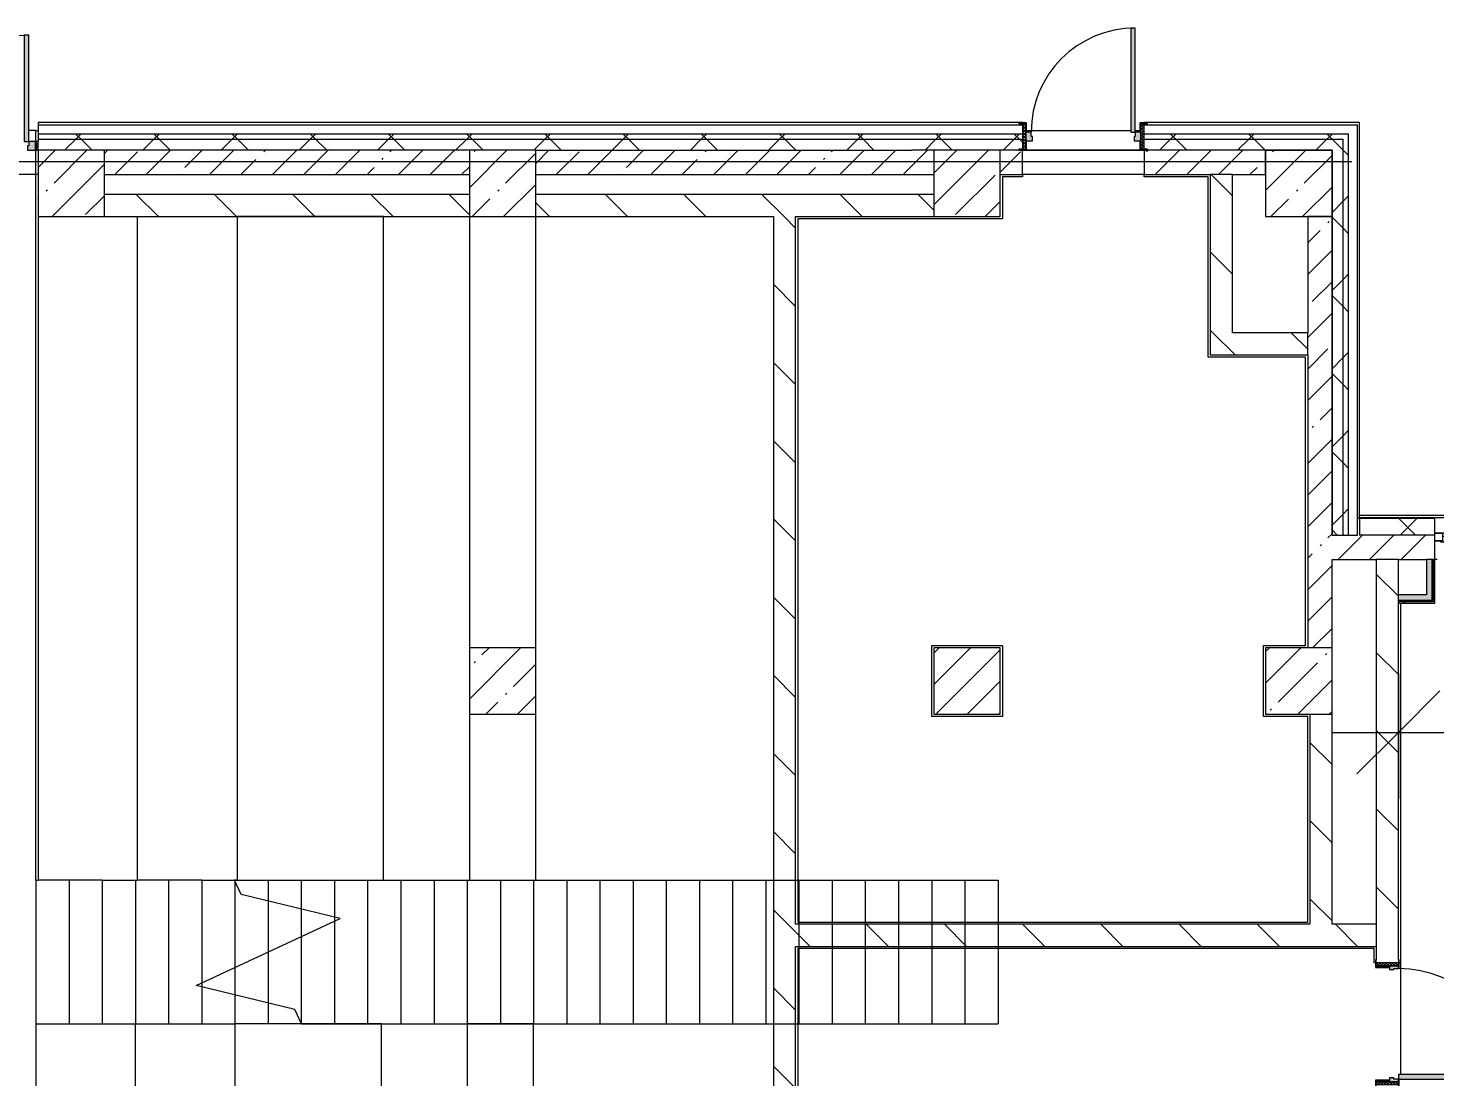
# Model space of a CAD drawing. Header units: millimetres. Extents: x 35840 to 252964, y -8553 to 29000.
# Drawn here: x 147774 to 160494, y 18720 to 28205 of the extents above; entities that cross this region are included whole.
import ezdxf

# ---------------------------------------------------------------- set-up
doc = ezdxf.new("R2010")
doc.units = ezdxf.units.MM
for name, color, linetype, lineweight in [('A-ANNO-DIMS', 7, 'Continuous', 9), ('A-ANNO-DIMS-500', 7, 'Continuous', 9), ('A-GLAZ-2', 7, 'Continuous', 5), ('A-WALL', 7, 'Continuous', 9), ('A-WALL-3', 7, 'Continuous', 5), ('I-WALL-4', 7, 'Continuous', 5), ('S-COLS-1', 7, 'Continuous', 5), ('S-STRS-2', 7, 'Continuous', 5), ('S-STRS-MBND-1', 7, 'Continuous', 5), ('Оси', 7, 'Continuous', 9)]:
    doc.layers.add(name, color=color, linetype=linetype, lineweight=lineweight)
for name, color, linetype, lineweight, true_color in [('A-DOOR-4', 7, 'Continuous', 5, 0xaaaaaa), ('A-DOOR-5', 7, 'Continuous', 5, 0xe2e2e2), ('A-DOOR-FRAM-3', 7, 'Continuous', 5, 0xe2e2e2), ('A-DOOR-FRAM-4', 7, 'Continuous', 5, 0xaaaaaa), ('A-FLOR-1', 7, 'Continuous', 5, 0xaaaaaa), ('I-WALL-1', 7, 'Continuous', 9, 0xe7e7e7), ('I-WALL-2', 7, 'Continuous', 5, 0xe7e7e7)]:
    doc.layers.add(name, color=color, linetype=linetype, lineweight=lineweight, true_color=true_color)
doc.styles.add('ISOCPEUR_4', font='isocpeur.ttf', dxfattribs={"width": 0.9, "height": 1000})
doc.dimstyles.new('ISO-2_0_0_9К_Средний_округл2_2', dxfattribs={"dimscale": 304.8, "dimtxt": 995.981176, "dimasz": 2.46063, "dimexe": 1.968504, "dimexo": 0, "dimgap": 0, "dimtad": 1, "dimdec": 0, "dimrnd": 10, "dimzin": 0, "dimdsep": 46, "dimtxsty": 'ISOCPEUR_4', "dimblk1": 'OBLIQUE', "dimblk2": 'OBLIQUE', "dimsah": 1, "dimcen": 0.09, "dimdle": 1.968504, "dimazin": 0, "dimtfac": 1, "dimtdec": 4, "dimtix": 1, "dimtmove": 0, "dimatfit": 3, "dimfxl": 1, "dimtvp": 1, "dimtolj": 1, "dimtzin": 0, "dimarcsym": 2})
pattern_1 = [(45, (125954.28, 0), (-285.123, 285.123), []), (45, (126239.4, 0), (-285.123, 285.123), [504.031, -100.806, 16.764, -84.042])]
pattern_2 = [(135, (125954.3, 0), (-353.5534, -353.5534), [])]
pattern_3 = [(45, (125954.3, 0), (-353.5534, 353.5534), []), (135, (125954.3, 0), (-353.5534, -353.5534), [])]
pattern_4 = [(45, (125954.3, 0), (-530.33, 530.33), []), (135, (125954.3, 0), (-530.33, -530.33), [])]

# ---------------------------------------------------------------- blocks, each defined once
blk = doc.blocks.new('BSC_Колонна _Прямоугольная - 600х600-V289-1_3_2_птичка')
at = {"layer": 'S-COLS-1'}
h = blk.add_hatch(dxfattribs=at)
h.set_pattern_fill('FP_112', color=256, style=0, pattern_type=2)
h.set_pattern_definition([(45, (-26110, -26800), (-285.123, 285.123), []), (45, (-25824.88, -26800), (-285.123, 285.123), [504.031, -100.806, 16.764, -84.042])])
h.paths.add_polyline_path([(300, -300), (300, 300), (-300, 300), (-300, -300), (-207, -300)])
for p, q in [((300, 300), (-300, 300)), ((-300, 300), (-300, -300)), ((300, -300), (300, 300)), ((-300, -300), (300, -300))]:
    blk.add_line(p, q, dxfattribs=at)
blk = doc.blocks.new('BSC_Колонна _Прямоугольная - 600х600-V314-1_3_2_птичка')
at = {"layer": 'S-COLS-1'}
h = blk.add_hatch(dxfattribs=at)
h.set_pattern_fill('FP_133', color=256, style=0, pattern_type=2)
h.set_pattern_definition([(45, (-30310, -26800), (-285.123, 285.123), []), (45, (-30024.88, -26800), (-285.123, 285.123), [504.031, -100.806, 16.764, -84.042])])
h.paths.add_polyline_path([(-300, -300), (300, -300), (300, 300), (-300, 300), (-300, 80)])
for p, q in [((300, 300), (-300, 300)), ((-300, 300), (-300, -300)), ((300, -300), (300, 300)), ((-300, -300), (300, -300))]:
    blk.add_line(p, q, dxfattribs=at)
blk = doc.blocks.new('BSC_Колонна _Прямоугольная - 600х600-V334-1_3_2_птичка')
at = {"layer": 'S-COLS-1'}
h = blk.add_hatch(dxfattribs=at)
h.set_pattern_fill('FP_147', color=256, style=0, pattern_type=2)
h.set_pattern_definition([(45, (-22210, -26800), (-285.123, 285.123), []), (45, (-21924.88, -26800), (-285.123, 285.123), [504.031, -100.806, 16.764, -84.042])])
h.paths.add_polyline_path([(-300, -300), (300, -300), (300, 300), (-300, 300), (-300, -100)])
for p, q in [((300, 300), (-300, 300)), ((-300, 300), (-300, -300)), ((300, -300), (300, 300)), ((-300, -300), (300, -300))]:
    blk.add_line(p, q, dxfattribs=at)
blk = doc.blocks.new('120_Окно_СКБ_2Ст - 120_Окно_СКБ_2Ст 3100х2500 _мал_створка слева_-V339-1_3_2_птичка')
at = {"layer": 'A-GLAZ-2'}
for p, q in [((-1550, -127), (-1550, -57)), ((-1550, -57), (-1480, -57)), ((1550, -57), (-1550, -57)), ((-1480, -127), (-1550, -127)), ((-1550, -127), (-1500, -127)), ((-1480, -127), (-1500, -127)), ((-1500, -127), (-1500, -137)), ((-1480, -57), (-1480, -127)), ((650, -87), (-1480, -87)), ((-1480, -87), (-1480, -127)), ((-1430, -137), (-1430, -87)), ((-1430, -107), (600, -107)), ((600, -117), (-1430, -117)), ((600, -137), (600, -87)), ((650, -127), (650, -57)), ((650, -57), (720, -57)), ((650, -127), (650, -87)), ((720, -127), (650, -127)), ((670, -127), (650, -127)), ((670, -127), (700, -127)), ((670, -137), (670, -127)), ((720, -127), (700, -127)), ((700, -127), (700, -137)), ((720, -57), (720, -127)), ((1480, -87), (720, -87)), ((720, -87), (720, -127)), ((770, -137), (770, -87)), ((770, -107), (1430, -107)), ((1430, -117), (770, -117)), ((1430, -137), (1430, -87)), ((1480, -127), (1480, -57)), ((1480, -57), (1550, -57)), ((1480, -127), (1480, -87)), ((1550, -127), (1480, -127)), ((1500, -127), (1480, -127)), ((1500, -127), (1550, -127)), ((1500, -137), (1500, -127)), ((1550, -57), (1550, -127)), ((-1500, -137), (670, -137)), ((670, -137), (-1500, -137)), ((700, -137), (1500, -137)), ((1500, -137), (700, -137))]:
    blk.add_line(p, q, dxfattribs=at)
blk = doc.blocks.new('110_Дверь_СКБ_1Ст_Внутренняя1 - Д-4к_п__1100x2100h_Артистические EI30-23988509-1_3_2_птичка')
at = {"layer": 'A-DOOR-4'}
h = blk.add_hatch(dxfattribs=at)
h.set_pattern_fill('FP_43', color=256, style=0, pattern_type=2)
h.set_pattern_definition([(135, (1751.41, 164.685), (-14.14214, -14.14214), []), (225, (1751.41, 164.685), (14.14214, -14.14214), [])])
h.paths.add_polyline_path([(562.5, 100), (537.5, 100), (537.5, -100), (562.5, -100), (562.5, -72.6)])
at = {"layer": 'A-DOOR-5'}
h = blk.add_hatch(color=256, dxfattribs=at)
h.paths.add_polyline_path([(537.5, 20), (537.5, 100), (512.5, 100), (512.5, 60), (502.5, 60), (502.5, 20), (522.5, 20)])
h.paths.add_polyline_path([(-477.5, 60), (-487.5, 60), (-487.5, 100), (-512.5, 100), (-512.5, 20), (-477.5, 20), (-477.5, 44)])
at = {"layer": 'A-DOOR-FRAM-3'}
for points in [[(512.5, 158), (512.5, 1100), (472.5, 1100), (472.5, 100), (512.5, 100), (512.5, 120)], [(-497.5, 100), (-497.5, 108), (-567.5, 108), (-567.5, 100), (-512.5, 100)], [(-497.5, -72.6), (-497.5, 20), (-512.5, 20), (-512.5, -100), (-497.5, -100)], [(592.5, 108), (522.5, 108), (522.5, 100), (592.5, 100)], [(537.5, -100), (537.5, 20), (522.5, 20), (522.5, -100)], [(-497.5, -108), (-497.5, -100), (-567.5, -100), (-567.5, -108), (-512.5, -108)], [(592.5, -100), (522.5, -100), (522.5, -108), (592.5, -108)]]:
    blk.add_hatch(color=256, dxfattribs=at).paths.add_polyline_path(points)
at = {"layer": 'A-DOOR-FRAM-4'}
h = blk.add_hatch(dxfattribs=at)
h.set_pattern_fill('FP_44', color=256, style=0, pattern_type=2)
h.set_pattern_definition([(45, (-371.384, 164.685), (-14.1421, 14.1421), []), (135, (-371.384, 164.685), (-14.1421, -14.1421), [])])
h.paths.add_polyline_path([(-512.5, -100), (-512.5, 100), (-537.5, 100), (-537.5, -100)])
at = {"layer": 'A-DOOR-4'}
for p, q in [((512.5, 1100), (472.5, 1100)), ((472.5, 1100), (472.5, 100)), ((512.5, 100), (512.5, 1100)), ((472.5, 100), (512.5, 100))]:
    blk.add_line(p, q, dxfattribs=at)
blk.add_arc((512.5, 100), 1000, 90, 180, dxfattribs=at)
at = {"layer": 'A-DOOR-FRAM-4'}
for p, q in [((-497.5, 108), (-567.5, 108)), ((-567.5, 108), (-567.5, 100)), ((-567.5, 100), (-497.5, 100)), ((-512.5, 100), (-537.5, 100)), ((-537.5, 100), (-537.5, -100)), ((-487.5, 100), (-512.5, 100)), ((-512.5, 100), (-512.5, 20)), ((-512.5, -100), (-512.5, 100)), ((-497.5, 100), (-512.5, 100)), ((-512.5, 100), (-512.5, 99)), ((-512.5, 99), (-497.5, 99)), ((-512.5, 20), (-477.5, 20)), ((-497.5, 20), (-512.5, 20)), ((-512.5, 20), (-512.5, -100)), ((-497.5, 100), (-497.5, 108)), ((-497.5, 99), (-497.5, 100)), ((-497.5, -100), (-497.5, 20)), ((-487.5, 60), (-487.5, 100)), ((-477.5, 60), (-487.5, 60)), ((-477.5, 20), (-477.5, 60)), ((512.5, 60), (502.5, 60)), ((502.5, 60), (502.5, 20)), ((502.5, 20), (537.5, 20)), ((512.5, 100), (512.5, 60)), ((537.5, 100), (512.5, 100)), ((592.5, 108), (522.5, 108)), ((522.5, 108), (522.5, 100)), ((537.5, 100), (522.5, 100)), ((522.5, 100), (522.5, 99)), ((522.5, 100), (592.5, 100)), ((522.5, 99), (537.5, 99)), ((537.5, 20), (522.5, 20)), ((522.5, 20), (522.5, -100)), ((537.5, 20), (537.5, 100)), ((562.5, 100), (537.5, 100)), ((537.5, 100), (537.5, -100)), ((537.5, 99), (537.5, 100)), ((537.5, -100), (537.5, 20)), ((562.5, -100), (562.5, 100)), ((592.5, 100), (592.5, 108)), ((-497.5, -100), (-567.5, -100)), ((-567.5, -100), (-567.5, -108)), ((-567.5, -108), (-497.5, -108)), ((-537.5, -100), (-512.5, -100)), ((-512.5, -100), (-497.5, -100)), ((-497.5, -108), (-497.5, -100)), ((522.5, -100), (537.5, -100)), ((592.5, -100), (522.5, -100)), ((522.5, -100), (522.5, -108)), ((522.5, -108), (592.5, -108)), ((537.5, -100), (562.5, -100)), ((592.5, -108), (592.5, -100))]:
    blk.add_line(p, q, dxfattribs=at)
blk = doc.blocks.new('Перекрытия 3 - Перекрытия 4-20977624-1_3_2_птичка')
at = {"layer": 'S-STRS-2'}
for p, q in [((21910, 26500), (21910, 20500)), ((22810, 20500), (22810, 26500)), ((25034, 26500), (23710, 26500)), ((23710, 26500), (23710, 20500)), ((25034, 20500), (25034, 26500)), ((25810, 26500), (25810, 22600)), ((26410, 22600), (26410, 26500)), ((25810, 22000), (25810, 20500)), ((26410, 20500), (26410, 22000)), ((22490, 20500), (21910, 20500)), ((23390, 20500), (22810, 20500)), ((23710, 20500), (23687, 20500)), ((23710, 20500), (25034, 20500)), ((25810, 20500), (26410, 20500))]:
    blk.add_line(p, q, dxfattribs=at)
blk = doc.blocks.new('110_Дверь_СКБ_1Ст_Наружная - ДН-2д_л__ Дверь из подвала ЛК _900 мм в свету_ 3300 фрамуга метал-22954314-1_3_2_птичка')
at = {"layer": 'A-DOOR-4'}
h = blk.add_hatch(dxfattribs=at)
h.set_pattern_fill('FP_158', color=256, style=0, pattern_type=2)
h.set_pattern_definition([(135, (1756.41, 179.685), (-14.14214, -14.14214), []), (225, (1756.41, 179.685), (14.14214, -14.14214), [])])
h.paths.add_polyline_path([(570, -125), (570, 105), (540, 105), (540, -125)])
at = {"layer": 'A-DOOR-5'}
h = blk.add_hatch(color=256, dxfattribs=at)
h.paths.add_polyline_path([(532, 30), (540, 30), (540, 105), (601, 105), (601, 113), (532, 113), (532, 45)])
h.paths.add_polyline_path([(-500, 30), (-492, 30), (-492, 113), (-562, 113), (-562, 105), (-500, 105), (-500, 34)])
h = blk.add_hatch(color=256, dxfattribs=at)
h.paths.add_polyline_path([(540, -50), (540, 30), (489, 30), (489, -10), (480, -10), (480, -50), (489, -50)])
h.paths.add_polyline_path([(-450, -50), (-440, -50), (-440, -10), (-450, -10), (-450, 30), (-500, 30), (-500, -50)])
h = blk.add_hatch(color=256, dxfattribs=at)
h.paths.add_polyline_path([(601, -133), (601, -125), (540, -125), (540, -50), (532, -50), (532, -133), (570, -133)])
h.paths.add_polyline_path([(-530, -133), (-492, -133), (-492, -50), (-500, -50), (-500, -125), (-562, -125), (-562, -133)])
at = {"layer": 'A-DOOR-FRAM-3'}
blk.add_hatch(color=256, dxfattribs=at).paths.add_polyline_path([(450, 30), (489, 30), (489, 970), (450, 970), (450, 45)])
at = {"layer": 'A-DOOR-FRAM-4'}
h = blk.add_hatch(dxfattribs=at)
h.set_pattern_fill('FP_159', color=256, style=0, pattern_type=2)
h.set_pattern_definition([(45, (-366.384, 179.685), (-14.1421, 14.1421), []), (135, (-366.384, 179.685), (-14.1421, -14.1421), [])])
h.paths.add_polyline_path([(-500, -125), (-500, 105), (-530, 105), (-530, -125)])
at = {"layer": 'A-DOOR-4'}
for p, q in [((489, 970), (450, 970)), ((450, 970), (450, 30)), ((489, 30), (489, 970)), ((-492, 113), (-562, 113)), ((-562, 113), (-562, 105)), ((-562, 105), (-500, 105)), ((-500, 105), (-500, 30)), ((-500, 30), (-492, 30)), ((-492, 30), (-492, 113)), ((450, 30), (489, 30)), ((601, 113), (532, 113)), ((532, 113), (532, 30)), ((532, 30), (540, 30)), ((540, 30), (540, 105)), ((540, 105), (601, 105)), ((601, 105), (601, 113)), ((-562, -125), (-562, -133)), ((-500, -125), (-562, -125)), ((-492, -50), (-500, -50)), ((-500, -50), (-500, -125)), ((-492, -133), (-492, -50)), ((540, -50), (532, -50)), ((532, -50), (532, -133)), ((540, -125), (540, -50)), ((601, -125), (540, -125)), ((601, -133), (601, -125)), ((-562, -133), (-492, -133)), ((532, -133), (601, -133))]:
    blk.add_line(p, q, dxfattribs=at)
blk.add_arc((489, 30), 940, 90, 180, dxfattribs=at)
at = {"layer": 'A-DOOR-FRAM-4'}
for p, q in [((-500, 105), (-530, 105)), ((-530, 105), (-530, -125)), ((-500, -125), (-500, 105)), ((-450, 30), (-500, 30)), ((-500, 30), (-500, -50)), ((-450, -10), (-450, 30)), ((489, 30), (489, -10)), ((540, 30), (489, 30)), ((570, 105), (540, 105)), ((540, 105), (540, -125)), ((540, -50), (540, 30)), ((570, -125), (570, 105)), ((-530, -125), (-500, -125)), ((-500, -50), (-440, -50)), ((-440, -10), (-450, -10)), ((-440, -50), (-440, -10)), ((489, -10), (480, -10)), ((480, -10), (480, -50)), ((480, -50), (540, -50)), ((540, -125), (570, -125))]:
    blk.add_line(p, q, dxfattribs=at)
blk = doc.blocks.new('BSC_Колонна _Прямоугольная - 600х600-V348-1_3_2_птичка')
at = {"layer": 'S-COLS-1'}
h = blk.add_hatch(dxfattribs=at)
h.set_pattern_fill('FP_160', color=256, style=0, pattern_type=2)
h.set_pattern_definition([(45, (-33310, -22300), (-285.123, 285.123), []), (45, (-33024.88, -22300), (-285.123, 285.123), [504.031, -100.806, 16.764, -84.042])])
h.paths.add_polyline_path([(300, -300), (300, 300), (-300, 300), (-300, -300), (100, -300)])
for p, q in [((300, 300), (-300, 300)), ((-300, 300), (-300, -300)), ((300, -300), (300, 300)), ((-300, -300), (300, -300))]:
    blk.add_line(p, q, dxfattribs=at)
blk = doc.blocks.new('BSC_Колонна _Прямоугольная - 600х600-24272014-1_3_2_птичка')
at = {"layer": 'S-COLS-1'}
h = blk.add_hatch(dxfattribs=at)
h.set_pattern_fill('FP_167', color=256, style=0, pattern_type=2)
h.set_pattern_definition([(45, (-26110, -22300), (-285.123, 285.123), []), (45, (-25824.88, -22300), (-285.123, 285.123), [504.031, -100.806, 16.764, -84.042])])
h.paths.add_polyline_path([(-150, -300), (300, -300), (300, 300), (-300, 300), (-300, -300)])
for p, q in [((300, 300), (-300, 300)), ((-300, 300), (-300, -300)), ((300, -300), (300, 300)), ((-300, -300), (300, -300))]:
    blk.add_line(p, q, dxfattribs=at)
blk = doc.blocks.new('BSC_Колонна _Прямоугольная - 600х600-V382-1_3_2_птичка')
at = {"layer": 'S-COLS-1'}
h = blk.add_hatch(dxfattribs=at)
h.set_pattern_fill('FP_190', color=256, style=0, pattern_type=2)
h.set_pattern_definition([(45, (-30310, -22300), (-285.123, 285.123), []), (45, (-30024.88, -22300), (-285.123, 285.123), [504.031, -100.806, 16.764, -84.042])])
h.paths.add_polyline_path([(-300, -300), (300, -300), (300, 300), (-300, 300), (-300, -289)])
for p, q in [((300, 300), (-300, 300)), ((-300, 300), (-300, -300)), ((300, -300), (300, 300)), ((-300, -300), (300, -300))]:
    blk.add_line(p, q, dxfattribs=at)
blk = doc.blocks.new('110_Дверь_СКБ_2Ст_Наружная - ДН-1_л_ Двухстворчатая 1450 х3300 _h_ в свету с верхним остеклением-23567691-1_3_2_птичка')
at = {"layer": 'A-DOOR-4'}
h = blk.add_hatch(dxfattribs=at)
h.set_pattern_fill('FP_193', color=256, style=0, pattern_type=2)
h.set_pattern_definition([(135, (1501.41, 189.685), (-14.14214, -14.14214), []), (225, (1501.41, 189.685), (14.14214, -14.14214), [])])
h.paths.add_polyline_path([(845, -125), (870, -125), (870, -45), (845, -45), (845, -85)])
at = {"layer": 'A-DOOR-5'}
for points in [[(785, -45), (785, 915), (745, 915), (745, -45)], [(-705, -45), (-705, 525), (-745, 525), (-745, -45)]]:
    blk.add_hatch(color=256, dxfattribs=at).paths.add_polyline_path(points)
h = blk.add_hatch(color=256, dxfattribs=at)
h.paths.add_polyline_path([(785, -125), (845, -125), (845, -45), (785, -45), (785, -85), (775, -85), (775, -125)])
h.paths.add_polyline_path([(-805, -125), (-735, -125), (-735, -85), (-745, -85), (-745, -45), (-805, -45), (-805, -51)])
at = {"layer": 'A-DOOR-FRAM-4'}
h = blk.add_hatch(dxfattribs=at)
h.set_pattern_fill('FP_194', color=256, style=0, pattern_type=2)
h.set_pattern_definition([(45, (-621.384, 189.685), (-14.1421, 14.1421), []), (135, (-621.384, 189.685), (-14.1421, -14.1421), [])])
h.paths.add_polyline_path([(-805, -125), (-811, -45), (-830, -51), (-830, -125), (-811, -125)])
at = {"layer": 'A-DOOR-4'}
for p, q in [((785, 915), (745, 915)), ((745, 915), (745, -45)), ((785, -45), (785, 915)), ((-745, 525), (-745, -45)), ((-705, 525), (-745, 525)), ((-705, -45), (-705, 525)), ((-745, -45), (-705, -45)), ((745, -45), (785, -45))]:
    blk.add_line(p, q, dxfattribs=at)
for centre, radius, start, end in [((785, -45), 960, 90, 180), ((-745, -45), 570, 0, 90)]:
    blk.add_arc(centre, radius, start, end, dxfattribs=at)
at = {"layer": 'A-DOOR-FRAM-4'}
for p, q in [((-805, -45), (-830, -45)), ((-830, -45), (-830, -125)), ((-830, -125), (-805, -125)), ((-745, -45), (-805, -45)), ((-805, -45), (-805, -125)), ((-805, -125), (-805, -45)), ((-805, -125), (-735, -125)), ((-745, -85), (-745, -45)), ((-735, -85), (-745, -85)), ((-735, -125), (-735, -85)), ((785, -85), (775, -85)), ((775, -85), (775, -125)), ((775, -125), (845, -125)), ((785, -45), (785, -85)), ((845, -45), (785, -45)), ((845, -125), (845, -45)), ((870, -45), (845, -45)), ((845, -45), (845, -125)), ((845, -125), (870, -125)), ((870, -125), (870, -45))]:
    blk.add_line(p, q, dxfattribs=at)
blk = doc.blocks.new('Перекрытия 2 - Перекрытия 4-32990152-1_3_2_птичка')
at = {"layer": 'S-STRS-2'}
for p, q in [((21910, 19180), (22510, 19180)), ((21910, 19180), (21910, 15200)), ((22810, 19180), (23410, 19180)), ((22810, 15200), (22810, 19180)), ((25034, 19180), (23710, 19180)), ((23710, 19180), (23710, 15200)), ((25034, 15200), (25034, 19180)), ((26410, 19180), (25810, 19180)), ((25810, 19180), (25810, 15200)), ((26410, 18430), (26410, 19180)), ((26410, 15200), (26410, 17830)), ((22810, 15200), (21910, 15200)), ((23710, 15200), (22810, 15200)), ((23710, 15200), (25034, 15200)), ((25810, 15200), (26410, 15200))]:
    blk.add_line(p, q, dxfattribs=at)
blk = doc.blocks.new('BSC_Колонна _Прямоугольная - 600х600-V415-1_3_2_птичка')
at = {"layer": 'S-COLS-1'}
for p, q in [((300, 300), (-300, 300)), ((-300, 300), (-300, -300)), ((300, -300), (300, 300)), ((-300, -300), (300, -300))]:
    blk.add_line(p, q, dxfattribs=at)
blk = doc.blocks.new('DIMBLOCK126-1_3_2_птичка')
at = {"layer": 'A-ANNO-DIMS-500'}
for p, q in [((160164, 22367), (160164, 21236)), ((160164, 21836), (160164, 22367)), ((164224, 22367), (164224, 21236)), ((164224, 21836), (164224, 22367)), ((159564, 21836), (164824, 21836))]:
    blk.add_line(p, q, dxfattribs=at)
at = {"layer": 'A-ANNO-DIMS-500', "lineweight": 20}
for p, q in [((160164, 21836), (160539, 22211)), ((164224, 21836), (164599, 22211)), ((160164, 21836), (159789, 21461)), ((164224, 21836), (163849, 21461))]:
    blk.add_line(p, q, dxfattribs=at)
at = {"layer": 'A-ANNO-DIMS-500', "color": 0, "insert": (160882, 23143), "char_height": 1000, "width": 3148.83, "attachment_point": 1, "line_spacing_factor": 1.149209, "style": 'ISOCPEUR_4'}
blk.add_mtext('4060', dxfattribs=at)
blk = doc.blocks.new('_Oblique')
at = {"color": 0, "linetype": 'ByBlock', "lineweight": -2}
blk.add_line((-0.5, -0.5), (0.5, 0.5), dxfattribs=at)

msp = doc.modelspace()

# ---------------------------------------------------------------- hatches: boundary and pattern name
at = {"layer": 'A-WALL-3'}
h = msp.add_hatch(dxfattribs=at)
h.set_pattern_fill('FP_107', color=256, style=0, pattern_type=2)
h.set_pattern_definition(pattern_3)
h.paths.add_polyline_path([(158964.3, 27200), (159714.3, 27200), (159714.3, 27250), (157864.3, 27250), (157864.3, 27200), (158620, 27200)])
h.paths.add_polyline_path([(139719.3, 27200), (141064.5, 27202.5), (141064.5, 27250), (139684.3, 27250), (139684.3, 27200)])
h.paths.add_polyline_path([(142864.5, 27200), (142864.5, 27250), (141964.5, 27250), (141964.5, 27200), (142553.2, 27200)])
h.paths.add_polyline_path([(143764.5, 27200), (144664.5, 27200), (144664.5, 27250), (143764.5, 27250), (143764.5, 27210)])
h.paths.add_polyline_path([(145564.5, 27200), (146164.3, 27200), (146164.3, 27250), (145564.5, 27250), (145564.5, 27210)])
h.paths.add_polyline_path([(156504.4, 27200), (156764.3, 27200), (156764.3, 27250), (147864.3, 27250), (147864.3, 27200), (155764.3, 27200)])
h = msp.add_hatch(dxfattribs=at)
h.set_pattern_fill('FP_107', color=256, style=0, pattern_type=2)
h.set_pattern_definition(pattern_3)
h.paths.add_polyline_path([(151764.3, 27100), (156732.3, 27102), (156732.3, 27110), (156764.3, 27115.5), (156764.3, 27200), (147864.3, 27200), (147864.3, 27100), (149068.4, 27100)])
h.paths.add_polyline_path([(143764.5, 27100), (144664.5, 27100), (144664.5, 27200), (143764.5, 27200), (143764.5, 27166.5)])
h.paths.add_polyline_path([(158964.3, 27100), (159664.3, 27100), (159664.3, 27200), (157864.3, 27200), (157864.3, 27110), (157896.3, 27109.2), (157896.3, 27102), (158463.7, 27100)])
h.paths.add_polyline_path([(141964.5, 27100), (142864.5, 27100), (142864.5, 27200), (141964.5, 27197.6)])
h.paths.add_polyline_path([(146164.3, 27100), (146164.3, 27200), (145564.5, 27200), (145564.5, 27100)])
h.paths.add_polyline_path([(140264.3, 27100), (141064.5, 27100), (141064.5, 27200), (139684.3, 27200), (139684.3, 27100), (139773.5, 27100)])
h = msp.add_hatch(dxfattribs=at)
h.set_pattern_fill('FP_107', color=256, style=0, pattern_type=2)
h.set_pattern_definition(pattern_3)
h.paths.add_polyline_path([(159664.3, 23620), (159664.3, 27100), (159564.3, 27100), (159564.6, 23620)])
h = msp.add_hatch(dxfattribs=at)
h.set_pattern_fill('FP_107', color=256, style=0, pattern_type=2)
h.set_pattern_definition(pattern_3)
h.paths.add_polyline_path([(159714.3, 23620), (159714.3, 27200), (159664.3, 27199.5), (159664.3, 23620)])
h = msp.add_hatch(dxfattribs=at)
h.set_pattern_fill('FP_107', color=256, style=0, pattern_type=2)
h.set_pattern_definition(pattern_3)
h.paths.add_polyline_path([(159814.3, 23620), (160494.3, 23620), (160494.3, 23769.7), (159814.3, 23769.7), (159814.3, 23628.5)])
h.paths.add_polyline_path([(163594.3, 23620), (164345.3, 23623.5), (164345.3, 23769.7), (163594.3, 23769.7), (163594.3, 23637.7)])
at = {"layer": 'I-WALL-1'}
msp.add_hatch(color=256, dxfattribs=at).paths.add_polyline_path([(160469.3, 23029), (160469.3, 23079), (160164.3, 23079), (160164.3, 23029), (160419.3, 23029)])
at = {"layer": 'I-WALL-2'}
msp.add_hatch(color=256, dxfattribs=at).paths.add_polyline_path([(160419.3, 23079), (160469.3, 23079), (160469.3, 23400), (160419.3, 23400)])
at = {"layer": 'I-WALL-4'}
h = msp.add_hatch(dxfattribs=at)
h.set_pattern_fill('FP_100', color=256, style=0, pattern_type=2)
h.set_pattern_definition(pattern_1)
h.paths.add_polyline_path([(149664.3, 26880), (151764.3, 26880), (151764.3, 27100), (148464.3, 27100), (148464.3, 26880), (149068.4, 26880)])
h = msp.add_hatch(dxfattribs=at)
h.set_pattern_fill('FP_100', color=256, style=0, pattern_type=2)
h.set_pattern_definition(pattern_1)
h.paths.add_polyline_path([(154714.3, 26880), (155764.3, 26880), (155764.3, 27100), (152364.3, 27100), (152364.3, 26880), (154514.3, 26880)])
h = msp.add_hatch(dxfattribs=at)
h.set_pattern_fill('FP_100', color=256, style=0, pattern_type=2)
h.set_pattern_definition(pattern_1)
h.paths.add_polyline_path([(158363.3, 26880), (158964.3, 26880), (158964.3, 27100), (157864.3, 27100), (157864.3, 26880), (157931.6, 26880)])
h.paths.add_polyline_path([(156564.3, 26880), (156764.3, 26880), (156764.3, 27100), (156564.3, 27095.1), (156564.3, 26900)])
h.paths.add_polyline_path([(155964.3, 26880), (155964.3, 27100), (155764.3, 27100), (155764.3, 26880), (155944.3, 26880)])
h = msp.add_hatch(dxfattribs=at)
h.set_pattern_fill('FP_106', color=256, style=0, pattern_type=2)
h.set_pattern_definition(pattern_2)
h.paths.add_polyline_path([(158663.7, 25450), (158663.7, 26880), (158463.7, 26880), (158463.7, 25450)])
h = msp.add_hatch(dxfattribs=at)
h.set_pattern_fill('FP_106', color=256, style=0, pattern_type=2)
h.set_pattern_definition(pattern_2)
h.paths.add_polyline_path([(149997.9, 26500), (151764.3, 26500), (151764.3, 26700), (148464.3, 26700), (148464.3, 26500), (149664.3, 26500)])
h = msp.add_hatch(dxfattribs=at)
h.set_pattern_fill('FP_106', color=256, style=0, pattern_type=2)
h.set_pattern_definition(pattern_2)
h.paths.add_polyline_path([(152364.3, 26500), (155964.3, 26500), (155964.3, 26700), (152364.3, 26700)])
h = msp.add_hatch(dxfattribs=at)
h.set_pattern_fill('FP_106', color=256, style=0, pattern_type=2)
h.set_pattern_definition(pattern_2)
h.paths.add_polyline_path([(154645.4, 15200), (154714.3, 15200), (154714.3, 26500), (154514.3, 26500), (154514.3, 15200)])
h = msp.add_hatch(dxfattribs=at)
h.set_pattern_fill('FP_100', color=256, style=0, pattern_type=2)
h.set_pattern_definition(pattern_1)
h.paths.add_polyline_path([(159344.3, 22600), (159564.3, 22600), (159564.3, 26500), (159344.3, 26500), (159344.3, 23013.1)])
h = msp.add_hatch(dxfattribs=at)
h.set_pattern_fill('FP_106', color=256, style=0, pattern_type=2)
h.set_pattern_definition(pattern_2)
h.paths.add_polyline_path([(158663.7, 25250), (159344.3, 25250), (159344.3, 25450), (158463.7, 25450), (158463.7, 25250)])
h = msp.add_hatch(dxfattribs=at)
h.set_pattern_fill('FP_100', color=256, style=0, pattern_type=2)
h.set_pattern_definition(pattern_1)
h.paths.add_polyline_path([(160419.3, 23400), (160494.3, 23400), (160494.3, 23620), (159564.3, 23619.7), (159564.3, 23400), (160222.3, 23400)])
h.paths.add_polyline_path([(164224.3, 23400), (164345.3, 23400), (164345.3, 23520.8)])
h.paths.add_polyline_path([(164224.3, 23400), (164345.3, 23521), (164345.3, 23620), (163594.3, 23619.7), (163594.3, 23400), (163940.3, 23400)])
h = msp.add_hatch(dxfattribs=at)
h.set_pattern_fill('FP_106', color=256, style=0, pattern_type=2)
h.set_pattern_definition(pattern_2)
h.paths.add_polyline_path([(160084.3, 17850), (160164.3, 17850), (160164.3, 18650), (159964.3, 18650), (159964.3, 17850)])
h.paths.add_polyline_path([(159964.3, 19750), (160164.3, 19750), (160164.3, 23400), (159964.3, 23400), (159964.3, 19775.6)])
h = msp.add_hatch(dxfattribs=at)
h.set_pattern_fill('FP_197', color=256, style=0, pattern_type=2)
h.set_pattern_definition(pattern_4)
h.paths.add_polyline_path([(160469.3, 23016.5), (160481.8, 23016.5), (160481.8, 23029), (160164.3, 23029), (160164.3, 23016.5), (160419.3, 23016.5)])
h = msp.add_hatch(dxfattribs=at)
h.set_pattern_fill('FP_197', color=256, style=0, pattern_type=2)
h.set_pattern_definition(pattern_4)
h.paths.add_polyline_path([(160469.3, 23004), (160494.3, 23004), (160494.3, 23016.5), (160164.3, 23016.5), (160164.3, 23004), (160419.3, 23004)])
h = msp.add_hatch(dxfattribs=at)
h.set_pattern_fill('FP_106', color=256, style=0, pattern_type=2)
h.set_pattern_definition(pattern_2)
h.paths.add_polyline_path([(159564.3, 20100), (159564.3, 22000), (159364.3, 22000), (159364.3, 20100)])
h = msp.add_hatch(dxfattribs=at)
h.set_pattern_fill('FP_106', color=256, style=0, pattern_type=2)
h.set_pattern_definition(pattern_2)
h.paths.add_polyline_path([(159344.3, 19900), (159964.3, 19900), (159964.3, 20100), (154714.3, 20100), (154717.1, 19900), (158363.3, 19900)])
at = {"layer": 'S-COLS-1'}
h = msp.add_hatch(dxfattribs=at)
h.set_pattern_fill('FP_100', color=256, style=0, pattern_type=2)
h.set_pattern_definition(pattern_1)
h.paths.add_polyline_path([(158964.3, 26500), (159564.3, 26500), (159564.3, 27100), (158964.3, 27100), (158964.3, 26677.6)])

# ---------------------------------------------------------------- linework, layer by layer
at = {"layer": 'A-FLOR-1'}
for p, q in [((147844.3, 27280), (147779.3, 27280)), ((147844.3, 27180), (147844.3, 27280)), ((147844.3, 20500), (147844.3, 27100)), ((156764.3, 26860), (156584.3, 26860)), ((156584.3, 26860), (156584.3, 26480)), ((156764.3, 26880), (156764.3, 26860)), ((157864.3, 26860), (157864.3, 26880)), ((158443.7, 26860), (157864.3, 26860)), ((158443.7, 25230), (158443.7, 26860)), ((156584.3, 26480), (154734.3, 26480)), ((154734.3, 26480), (154734.3, 20120)), ((159324.3, 25230), (158443.7, 25230)), ((159324.3, 22620), (159324.3, 25230)), ((160184.3, 23004), (160184.3, 18740)), ((155944.3, 21980), (155944.3, 22620)), ((155944.3, 22620), (156584.3, 22620)), ((156584.3, 22620), (156584.3, 21980)), ((158944.3, 21980), (158944.3, 22620)), ((158944.3, 22620), (159324.3, 22620)), ((156584.3, 21980), (155944.3, 21980)), ((159344.3, 21980), (158944.3, 21980)), ((159344.3, 20120), (159344.3, 21980)), ((154734.3, 20120), (159344.3, 20120)), ((159944.3, 19880), (154734.3, 19880)), ((154734.3, 19880), (154734.3, 15220)), ((159944.3, 19750), (159944.3, 19880)), ((159956.3, 19750), (159944.3, 19750)), ((160184.3, 19750), (160172.3, 19750))]:
    msp.add_line(p, q, dxfattribs=at)
at = {"layer": 'A-WALL'}
for p, q in [((147864.3, 27330), (156764.3, 27330)), ((147864.3, 27250), (156764.3, 27250)), ((157864.3, 27330), (159794.3, 27330)), ((157864.3, 27250), (159714.3, 27250)), ((159714.3, 23620), (159714.3, 27250)), ((159794.3, 23620), (159794.3, 27330)), ((147864.3, 27200), (156764.3, 27200)), ((155964.3, 27100), (155764.3, 27100)), ((156764.3, 27100), (156564.3, 27100)), ((157864.3, 27200), (159664.3, 27200)), ((158964.3, 27100), (157864.3, 27100)), ((159664.3, 23620), (159664.3, 27200)), ((158663.7, 26880), (158463.7, 26880)), ((159344.3, 25250), (159344.3, 25450)), ((160494.3, 23772.7), (159794.3, 23772.7)), ((160494.3, 23769.7), (159794.3, 23769.7)), ((159814.3, 23777.7), (159814.3, 23772.7)), ((159814.3, 23769.7), (159814.3, 23620)), ((159564.3, 23620), (159794.3, 23620)), ((160494.3, 23620), (159814.3, 23620)), ((160164.3, 23400), (159964.3, 23400)), ((160494.3, 23400), (160419.3, 23400)), ((160469.3, 23029), (160469.3, 23400)), ((160481.8, 23016.5), (160481.8, 23400)), ((160469.3, 23029), (160164.3, 23029)), ((160481.8, 23016.5), (160164.3, 23016.5))]:
    msp.add_line(p, q, dxfattribs=at)
at = {"layer": 'A-WALL-3'}
for p, q in [((156764.3, 27350), (147864.3, 27350)), ((147864.3, 27350), (147864.3, 27180)), ((159814.3, 27350), (157864.3, 27350)), ((159814.3, 23777.7), (159814.3, 27350)), ((147844.3, 27280), (147864.3, 27280)), ((156802.3, 27280), (157744.3, 27280)), ((157784.3, 27280), (157826.3, 27280)), ((151764.3, 27100), (151764.3, 27100)), ((152364.3, 27100), (155764.3, 27100)), ((157864.3, 27100), (156764.3, 27100)), ((158964.3, 27100), (159564.3, 27100)), ((159564.3, 27100), (159564.3, 23620)), ((159814.1, 23799.7), (166079.3, 23799.7)), ((159814.3, 23777.7), (165764.3, 23777.7)), ((160494.3, 23620), (160494.3, 23777.7))]:
    msp.add_line(p, q, dxfattribs=at)
at = {"layer": 'I-WALL-4'}
for p, q in [((151764.3, 27100), (148464.3, 27100)), ((156764.3, 26880), (156764.3, 27100)), ((156764.3, 27100), (157864.3, 27100)), ((157864.3, 27100), (157864.3, 26880)), ((158964.3, 26880), (158964.3, 27100)), ((147864.3, 26880), (146164.7, 26880)), ((148464.3, 26880), (151764.3, 26880)), ((152364.3, 26880), (155964.3, 26880)), ((156564.3, 26880), (156764.3, 26880)), ((157864.3, 26880), (156764.3, 26880)), ((157864.3, 26880), (158463.7, 26880)), ((158463.7, 26880), (158463.7, 25250)), ((158663.7, 26880), (158964.3, 26880)), ((158663.7, 25450), (158663.7, 26880)), ((151764.3, 26700), (148464.3, 26700)), ((155964.3, 26700), (152364.3, 26700)), ((148464.3, 26500), (151764.3, 26500)), ((152364.3, 26500), (154514.3, 26500)), ((154514.3, 26500), (154514.3, 15200)), ((154714.3, 20100), (154714.3, 26500)), ((154714.3, 26500), (155964.3, 26500)), ((159344.3, 26500), (159344.3, 25450)), ((159564.3, 26500), (159344.3, 26500)), ((159564.3, 23620), (159564.3, 26500)), ((159344.3, 25450), (158663.7, 25450)), ((158463.7, 25250), (159344.3, 25250)), ((159344.3, 25250), (159344.3, 22600)), ((160494.3, 23004), (160494.3, 23620)), ((159564.3, 22600), (159564.3, 23400)), ((159564.3, 23400), (159964.3, 23400)), ((159964.3, 23400), (159964.3, 19780)), ((160164.3, 23400), (160419.3, 23400)), ((160164.3, 19780), (160164.3, 23400)), ((160419.3, 23400), (160419.3, 23079)), ((160514.3, 23400), (160494.3, 23400)), ((160419.3, 23079), (160164.3, 23079)), ((160164.3, 23004), (160494.3, 23004)), ((159364.3, 22000), (159364.3, 20100)), ((159564.3, 20100), (159564.3, 22000)), ((159364.3, 20100), (154714.3, 20100)), ((159964.3, 20100), (159564.3, 20100)), ((154714.3, 15200), (154714.3, 19900)), ((154714.3, 19900), (159964.3, 19900))]:
    msp.add_line(p, q, dxfattribs=at)
at = {"layer": 'S-COLS-1'}
for p, q in [((159564.3, 27100), (158964.3, 27100)), ((158964.3, 27100), (158964.3, 26500)), ((159564.3, 26500), (159564.3, 27100)), ((158964.3, 26500), (159564.3, 26500))]:
    msp.add_line(p, q, dxfattribs=at)
at = {"layer": 'S-STRS-2'}
for p, q in [((147844.3, 20500), (147844.3, 19200)), ((147844.3, 20500), (147864.3, 20500)), ((147844.3, 20500), (147844.3, 19200)), ((148144.3, 20500), (148144.3, 19200)), ((148144.3, 20500), (148144.3, 19200)), ((148444.3, 20500), (148744.3, 20500)), ((148444.3, 20500), (148444.3, 19200)), ((148444.3, 20500), (148444.3, 19200)), ((148744.3, 20500), (148764.3, 20500)), ((148744.3, 20500), (148744.3, 19200)), ((148744.3, 20500), (148744.3, 19200)), ((149044.3, 20500), (149044.3, 19200)), ((149044.3, 20500), (149044.3, 19200)), ((149344.3, 20500), (149641.2, 20500)), ((149344.3, 20500), (149344.3, 19570.2)), ((149344.3, 20500), (149344.3, 19570.2)), ((149644.3, 20493.4), (149644.3, 19710.1)), ((149644.3, 20493.4), (149644.3, 19710.1)), ((149944.3, 20311.1), (149944.3, 19850)), ((149944.3, 20311.1), (149944.3, 19850)), ((150244.3, 20238.2), (150244.3, 19989.9)), ((150244.3, 20238.2), (150244.3, 19989.9)), ((150544.3, 20165.3), (150544.3, 20129.8)), ((150544.3, 20165.3), (150544.3, 20129.8)), ((149344.3, 19534.7), (149344.3, 19200)), ((149344.3, 19534.7), (149344.3, 19200)), ((149644.3, 19461.8), (149644.3, 19200)), ((149644.3, 19461.8), (149644.3, 19200)), ((149944.3, 19388.9), (149944.3, 19200)), ((149944.3, 19388.9), (149944.3, 19200)), ((148444.3, 19200), (148744.3, 19200)), ((149344.3, 19200), (149644.3, 19200)), ((150244.3, 19206.6), (150244.3, 19200)), ((150244.3, 19206.6), (150244.3, 19200)), ((150244.3, 19200), (150247.4, 19200))]:
    msp.add_line(p, q, dxfattribs=at)
at = {"layer": 'S-STRS-MBND-1'}
for p, q in [((149641.2, 20500), (149664.3, 20500)), ((149701.8, 20370), (149641.2, 20500)), ((149644.3, 20500), (149644.3, 20493.4)), ((149644.3, 20500), (149644.3, 20493.4)), ((149944.3, 20500), (149944.3, 20311.1)), ((149944.3, 20500), (149944.3, 20311.1)), ((150115.7, 20500), (156544.3, 20500)), ((150244.3, 20500), (150244.3, 20238.2)), ((150244.3, 20500), (150244.3, 20238.2)), ((150544.3, 20500), (150544.3, 20165.3)), ((150544.3, 20500), (150544.3, 20165.3)), ((150844.3, 20500), (150844.3, 19200)), ((150844.3, 20500), (150844.3, 19200)), ((151144.3, 20500), (151144.3, 19200)), ((151144.3, 20500), (151144.3, 19200)), ((151444.3, 20500), (151444.3, 19200)), ((151444.3, 20500), (151444.3, 19200)), ((151744.3, 20500), (151744.3, 19200)), ((151744.3, 20500), (151744.3, 19200)), ((152044.3, 20500), (152044.3, 19200)), ((152044.3, 20500), (152044.3, 19200)), ((152344.3, 20500), (152344.3, 19200)), ((152344.3, 20500), (152344.3, 19200)), ((152644.3, 20500), (152644.3, 19200)), ((152644.3, 20500), (152644.3, 19200)), ((152944.3, 20500), (152944.3, 19200)), ((152944.3, 20500), (152944.3, 19200)), ((153244.3, 20500), (153244.3, 19200)), ((153244.3, 20500), (153244.3, 19200)), ((153544.3, 20500), (153544.3, 19200)), ((153544.3, 20500), (153544.3, 19200)), ((153844.3, 20500), (153844.3, 19200)), ((153844.3, 20500), (153844.3, 19200)), ((154144.3, 20500), (154144.3, 19200)), ((154144.3, 20500), (154144.3, 19200)), ((154444.3, 20500), (154444.3, 19200)), ((154444.3, 20500), (154444.3, 19200)), ((154744.3, 20500), (154744.3, 19200)), ((154744.3, 20500), (154744.3, 19200)), ((155044.3, 20500), (155044.3, 19200)), ((155044.3, 20500), (155044.3, 19200)), ((155344.3, 20500), (155344.3, 19200)), ((155344.3, 20500), (155344.3, 19200)), ((155644.3, 20500), (155644.3, 19200)), ((155644.3, 20500), (155644.3, 19200)), ((155944.3, 20500), (155944.3, 19200)), ((155944.3, 20500), (155944.3, 19200)), ((156244.3, 20500), (156244.3, 19200)), ((156244.3, 20500), (156244.3, 19200)), ((156544.3, 20500), (156544.3, 19200)), ((150594.3, 20153.1), (149701.8, 20370)), ((149294.3, 19546.9), (150594.3, 20153.1)), ((150544.3, 20129.8), (150544.3, 19200)), ((150544.3, 20129.8), (150544.3, 19200)), ((150244.3, 19989.9), (150244.3, 19206.6)), ((150244.3, 19989.9), (150244.3, 19206.6)), ((149944.3, 19850), (149944.3, 19388.9)), ((149944.3, 19850), (149944.3, 19388.9)), ((149644.3, 19710.1), (149644.3, 19461.8)), ((149644.3, 19710.1), (149644.3, 19461.8)), ((150186.8, 19330), (149294.3, 19546.9)), ((149344.3, 19570.2), (149344.3, 19534.7)), ((149344.3, 19570.2), (149344.3, 19534.7)), ((150247.4, 19200), (150186.8, 19330)), ((150247.4, 19200), (156544.3, 19200))]:
    msp.add_line(p, q, dxfattribs=at)
at = {"layer": 'Оси'}
msp.add_line((147244.7, 27000), (159744.7, 27000), dxfattribs=at)

# ---------------------------------------------------------------- block references
at = {"layer": 'A-DOOR-4'}
for name, p in [('110_Дверь_СКБ_2Ст_Наружная - ДН-1_л_ Двухстворчатая 1450 х3300 _h_ в свету с верхним остеклением-23567691-1_3_2_птичка', (146994.8, 27225)), ('110_Дверь_СКБ_1Ст_Наружная - ДН-2д_л__ Дверь из подвала ЛК _900 мм в свету_ 3300 фрамуга метал-22954314-1_3_2_птичка', (157294.8, 27235))]:
    msp.add_blockref(name, p, dxfattribs=at)
at = {"layer": 'A-DOOR-4', "rotation": 269.9999999999999}
msp.add_blockref('110_Дверь_СКБ_1Ст_Внутренняя1 - Д-4к_п__1100x2100h_Артистические EI30-23988509-1_3_2_птичка', (160064.3, 19212.5), dxfattribs=at)
at = {"layer": 'A-GLAZ-2'}
msp.add_blockref('120_Окно_СКБ_2Ст - 120_Окно_СКБ_2Ст 3100х2500 _мал_створка слева_-V339-1_3_2_птичка', (162044.3, 23694.7), dxfattribs=at)
at = {"layer": 'S-COLS-1'}
for name, p in [('BSC_Колонна _Прямоугольная - 600х600-V334-1_3_2_птичка', (148164.3, 26800)), ('BSC_Колонна _Прямоугольная - 600х600-V289-1_3_2_птичка', (152064.3, 26800)), ('BSC_Колонна _Прямоугольная - 600х600-V314-1_3_2_птичка', (156264.3, 26800)), ('BSC_Колонна _Прямоугольная - 600х600-24272014-1_3_2_птичка', (152064.3, 22300)), ('BSC_Колонна _Прямоугольная - 600х600-V382-1_3_2_птичка', (156264.3, 22300)), ('BSC_Колонна _Прямоугольная - 600х600-V415-1_3_2_птичка', (156264.3, 22300)), ('BSC_Колонна _Прямоугольная - 600х600-V348-1_3_2_птичка', (159264.3, 22300))]:
    msp.add_blockref(name, p, dxfattribs=at)
at = {"layer": 'S-STRS-2'}
for name, p in [('Перекрытия 3 - Перекрытия 4-20977624-1_3_2_птичка', (125954.3, 0)), ('Перекрытия 2 - Перекрытия 4-32990152-1_3_2_птичка', (125934.3, 20))]:
    msp.add_blockref(name, p, dxfattribs=at)

# ---------------------------------------------------------------- dimensions: what is measured, and where the dimension line sits
at = {"layer": 'A-ANNO-DIMS'}
dim = msp.add_linear_dim(base=(164224.3, 21836.4), p1=(160164.3, 22366.8), p2=(164224.3, 22366.8), dimstyle='ISO-2_0_0_9К_Средний_округл2_2', override={"dimpost": '<>', "dimfxl": 4060}, dxfattribs=at)
dim.commit()
dim.dimension.update_dxf_attribs({"geometry": 'DIMBLOCK126-1_3_2_птичка', "text_midpoint": (162194.3, 22336.4)})

doc.saveas('drawing.dxf')
